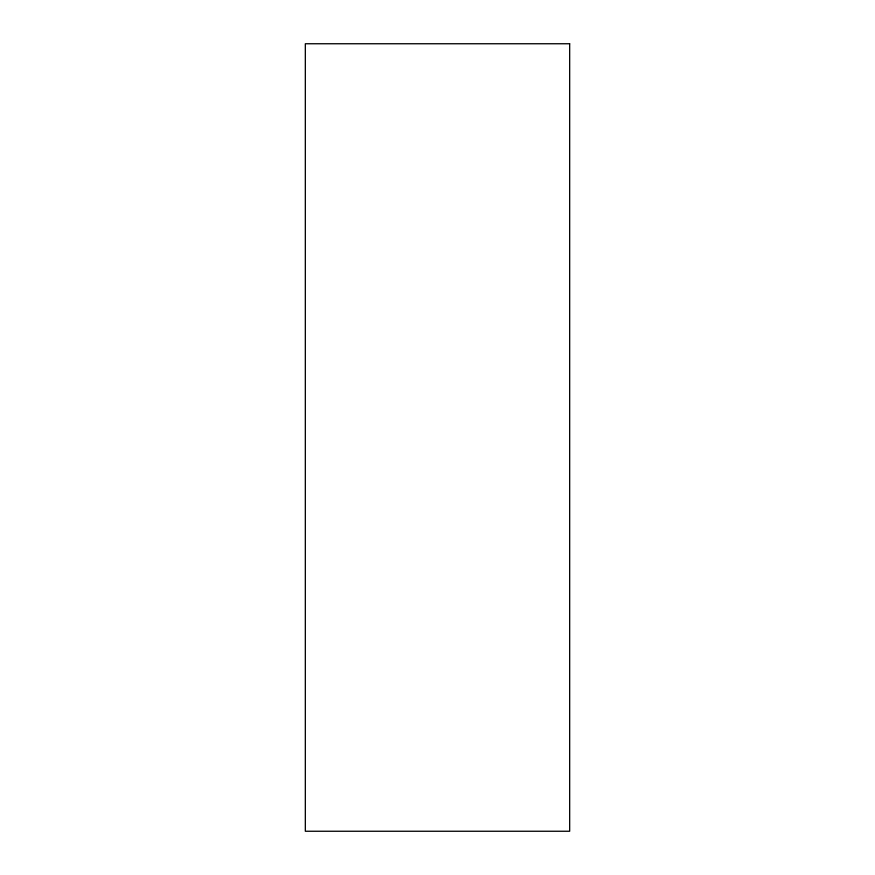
<?xml version="1.0" encoding="UTF-8"?>
<svg xmlns="http://www.w3.org/2000/svg" width="875" height="875" viewBox="0 0 875 875"><rect width="100%" height="100%" fill="white"/><g stroke="black" fill="none" stroke-linecap="round" stroke-linejoin="round"><path stroke-width="1.31" d="M569.669 43.75L305.331 43.75L305.331 831.25L569.669 831.25L569.669 43.75"/></g></svg>
